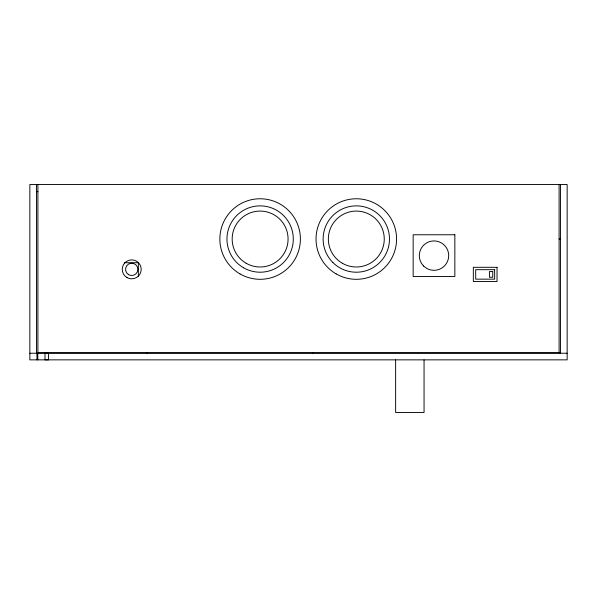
<?xml version="1.0" encoding="UTF-8"?>
<svg xmlns="http://www.w3.org/2000/svg" width="597" height="597" viewBox="0 0 597 597"><rect width="100%" height="100%" fill="white"/><g stroke="black" fill="none" stroke-linecap="round" stroke-linejoin="round"><path stroke-width="0.9" d="M29.85 353.223L29.85 359.857L567.15 359.857L567.15 184.548L29.85 184.548L29.85 353.223L567.15 353.223M36.954 359.857L36.954 353.223M37.805 359.857L37.805 353.223M36.954 191.659L37.902 191.659M559.098 239.039L560.046 239.039M124.415 262.725L138.355 262.725L138.355 276.396M560.046 352.752L37.902 352.752L37.902 184.548M560.516 184.548L560.516 353.223M559.098 184.548L559.098 352.752M424.057 359.939L424.057 412.452L395.632 412.452L395.632 359.939M312.716 352.752L312.716 353.223M146.884 352.752L146.884 353.223M36.484 184.548L36.484 353.223M45.014 353.223L45.014 359.857L48.514 359.834L48.514 353.2L45.014 353.223M454.854 234.77L413.161 234.77L413.161 276.471L454.854 276.471L454.854 234.77M497.025 267.307L473.331 267.307L473.331 281.523L497.025 281.523L497.025 267.307M494.652 269.68L475.697 269.68L475.697 279.157L494.652 279.157L494.652 269.68M492.756 271.575L489.443 271.575L489.443 277.262L492.756 277.262L492.756 271.575M342.327 263.247A27.955 27.955 0 0 0 384.259 239.039A27.955 27.955 0 0 0 342.327 214.83A27.955 27.955 0 0 0 342.327 263.247M332.85 262.493A33.163 33.163 0 0 0 388.341 247.621A33.163 33.163 0 0 0 347.723 207.002A33.163 33.163 0 0 0 332.85 262.493M243.539 267.762A33.163 33.163 0 0 0 293.291 239.039A33.163 33.163 0 0 0 243.539 210.316A33.163 33.163 0 0 0 243.539 267.762M128.639 274.695A6.157 6.157 0 0 0 137.877 269.359A6.157 6.157 0 0 0 128.639 264.023A6.157 6.157 0 0 0 128.639 274.695M423.624 266.008A14.686 14.686 0 0 0 448.198 259.419A14.686 14.686 0 0 0 430.206 241.434A14.686 14.686 0 0 0 423.624 266.008M246.143 263.247A27.955 27.955 0 0 0 288.075 239.039A27.955 27.955 0 0 0 246.143 214.83A27.955 27.955 0 0 0 246.143 263.247M336.171 273.919A40.275 40.275 0 0 0 396.58 239.039A40.275 40.275 0 0 0 336.171 204.159A40.275 40.275 0 0 0 336.171 273.919M239.987 273.911A40.275 40.275 0 0 0 300.395 239.039A40.275 40.275 0 0 0 239.987 204.159A40.275 40.275 0 0 0 239.987 273.911M126.982 277.568A9.477 9.477 0 0 0 141.198 269.359A9.477 9.477 0 0 0 126.982 261.15A9.477 9.477 0 0 0 126.982 277.568"/></g></svg>
